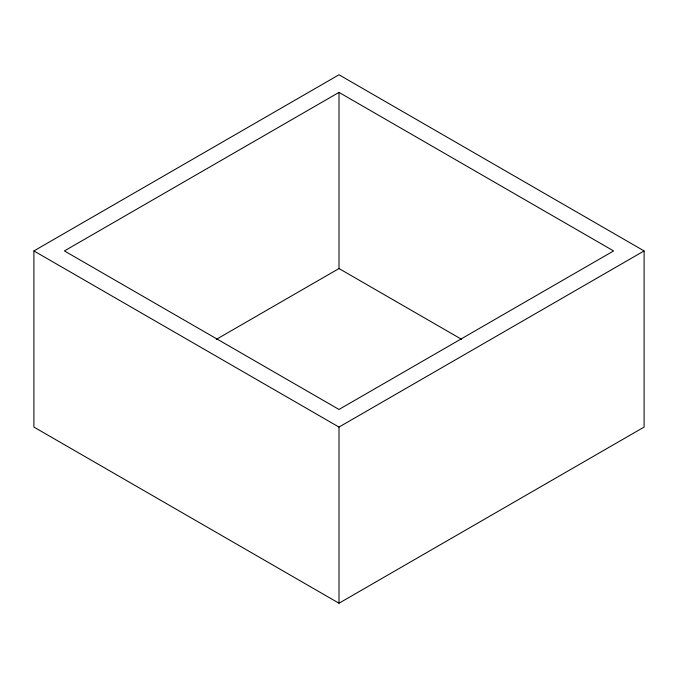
<?xml version="1.0" encoding="UTF-8"?>
<svg xmlns="http://www.w3.org/2000/svg" width="678" height="678" viewBox="0 0 678 678"><rect width="100%" height="100%" fill="white"/><g stroke="black" fill="none" stroke-linecap="round" stroke-linejoin="round"><path stroke-width="1.02" d="M33.9 250.928L339 74.775L644.1 250.928L644.1 427.072L339 603.225L33.9 427.072L33.9 250.928L339 427.072L644.1 250.928M339 92.394L64.41 250.928L339 409.461L613.59 250.928L339 92.394L339 268.539L216.35 339.356M339 268.539L461.65 339.356M339 427.072L339 603.225"/></g></svg>
